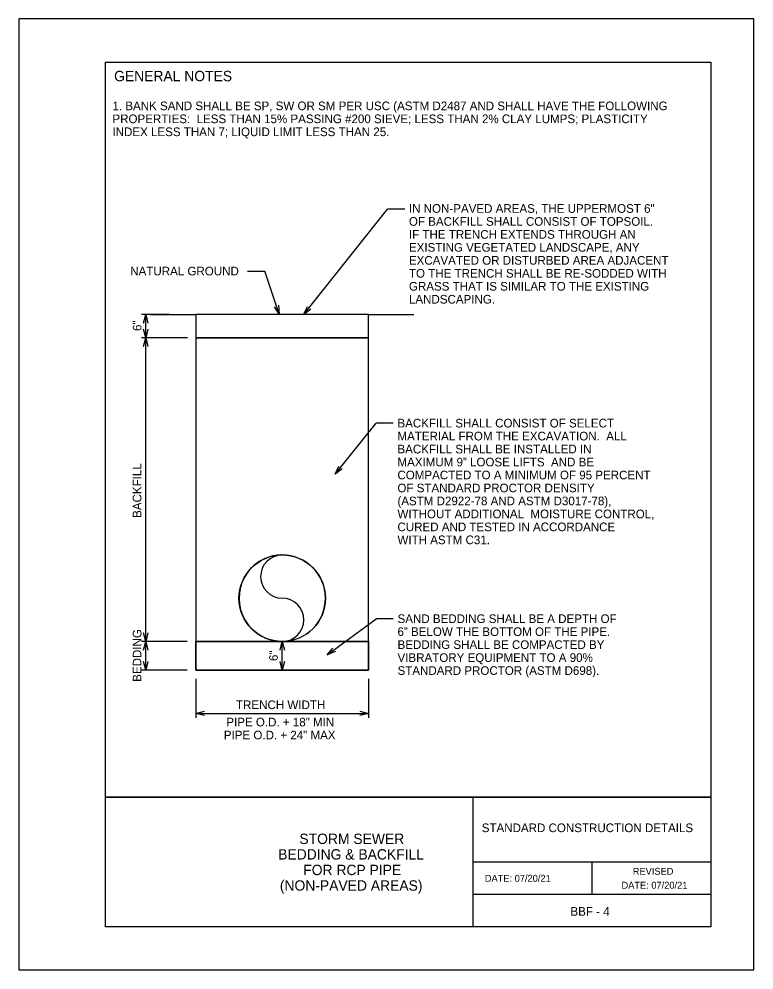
# Model space of a CAD drawing. Extents: x 2082568.1 to 2082576.6, y 13331272.2 to 13331283.2.
import ezdxf

# ---------------------------------------------------------------- set-up
doc = ezdxf.new("R2010")
doc.units = 0
for name, color, linetype in [('Detail', 7, 'Continuous'), ('Detail Label', 7, 'Continuous'), ('Non-Print', 7, 'Continuous'), ('Sheet Title Block', 7, 'Continuous')]:
    doc.layers.add(name, color=color, linetype=linetype)

msp = doc.modelspace()

# ---------------------------------------------------------------- linework, layer by layer
at = {"layer": 'Detail'}
for p, q in [((2082569.608, 13331279.785), (2082570.133, 13331279.785)), ((2082572.129, 13331279.515), (2082572.129, 13331279.785)), ((2082572.129, 13331279.785), (2082572.654, 13331279.785)), ((2082570.133, 13331279.515), (2082572.129, 13331279.515)), ((2082572.129, 13331279.515), (2082570.133, 13331279.515)), ((2082570.133, 13331279.515), (2082570.133, 13331276.002)), ((2082572.129, 13331276.002), (2082572.129, 13331279.515)), ((2082570.133, 13331276.002), (2082571.131, 13331276.002)), ((2082571.138, 13331276.002), (2082571.135, 13331276.002)), ((2082572.129, 13331276.002), (2082571.138, 13331276.002)), ((2082571.138, 13331276.002), (2082572.129, 13331276.002))]:
    msp.add_line(p, q, dxfattribs=at)
for points in [[(2082572.129, 13331279.785), (2082570.133, 13331279.785), (2082570.133, 13331279.515)], [(2082571.131, 13331277.002), (2082571.131, 13331277.002)], [(2082571.131, 13331276.002), (2082570.133, 13331276.002), (2082570.133, 13331275.669), (2082571.131, 13331275.669), (2082572.129, 13331275.669), (2082572.129, 13331276.002)], [(2082571.135, 13331276.002), (2082571.131, 13331276.002), (2082571.131, 13331276.002)], [(2082571.138, 13331276.002), (2082571.138, 13331276.002)]]:
    msp.add_lwpolyline(points, dxfattribs=at)
for points in [[(2082570.133, 13331279.515), (2082572.129, 13331279.515), (2082572.129, 13331279.785), (2082570.133, 13331279.785)], [(2082572.129, 13331279.515), (2082570.133, 13331279.515), (2082570.133, 13331276.002), (2082572.129, 13331276.002)], [(2082570.133, 13331276.002), (2082572.129, 13331276.002), (2082572.129, 13331275.669), (2082570.133, 13331275.669)]]:
    msp.add_lwpolyline(points, close=True, dxfattribs=at)
msp.add_circle((2082571.131, 13331276.502), 0.5, dxfattribs=at)
for start, end in [(90.8944, 269.9989), (270.7692, 89.9988)]:
    msp.add_arc((2082571.131, 13331276.502), 0.5, start, end, dxfattribs=at)
for centre, major_axis, start_param, end_param in [((2082571.132, 13331276.502), (0, 0.5), 0.004231, 3.145824), ((2082571.132, 13331276.752), (0, 0.25), 0.007512, 3.142566), ((2082571.132, 13331276.502), (0, 0.5), 0.004231, 0.019862), ((2082571.132, 13331276.252), (0, 0.25), 3.149104, 6.284113)]:
    msp.add_ellipse(centre, major_axis=major_axis, ratio=0.999953, start_param=start_param, end_param=end_param, dxfattribs=at)
at = {"layer": 'Detail Label'}
for p, q in [((2082571.379, 13331279.781), (2082572.35, 13331281.001)), ((2082572.55, 13331281.001), (2082572.35, 13331281.001)), ((2082570.729, 13331280.286), (2082570.929, 13331280.286)), ((2082571.097, 13331279.787), (2082570.929, 13331280.286)), ((2082569.828, 13331279.785), (2082569.503, 13331279.785)), ((2082569.553, 13331279.515), (2082569.553, 13331279.785)), ((2082569.828, 13331279.515), (2082569.503, 13331279.515)), ((2082569.553, 13331276.002), (2082569.553, 13331279.515)), ((2082570.034, 13331279.515), (2082569.767, 13331279.515)), ((2082571.744, 13331277.937), (2082572.216, 13331278.527)), ((2082572.416, 13331278.527), (2082572.216, 13331278.527)), ((2082571.652, 13331275.847), (2082572.216, 13331276.265)), ((2082572.416, 13331276.265), (2082572.216, 13331276.265)), ((2082570.033, 13331276.002), (2082569.503, 13331276.002)), ((2082569.553, 13331275.669), (2082569.553, 13331276.002)), ((2082571.131, 13331275.669), (2082571.131, 13331276.002)), ((2082570.033, 13331275.669), (2082569.503, 13331275.669)), ((2082570.133, 13331275.569), (2082570.133, 13331275.119)), ((2082572.129, 13331275.569), (2082572.129, 13331275.119)), ((2082570.133, 13331275.169), (2082572.129, 13331275.169))]:
    msp.add_line(p, q, dxfattribs=at)
for points in [[(2082571.089, 13331279.89), (2082571.097, 13331279.787), (2082571.042, 13331279.874)], [(2082571.461, 13331279.844), (2082571.379, 13331279.781), (2082571.422, 13331279.875)], [(2082569.528, 13331279.685), (2082569.553, 13331279.785), (2082569.578, 13331279.685)], [(2082569.578, 13331279.615), (2082569.553, 13331279.515), (2082569.528, 13331279.615)], [(2082569.528, 13331279.415), (2082569.553, 13331279.515), (2082569.578, 13331279.415)], [(2082571.826, 13331278), (2082571.744, 13331277.937), (2082571.787, 13331278.031)], [(2082569.578, 13331276.102), (2082569.553, 13331276.002), (2082569.528, 13331276.102)], [(2082569.528, 13331275.902), (2082569.553, 13331276.002), (2082569.578, 13331275.902)], [(2082571.106, 13331275.902), (2082571.131, 13331276.002), (2082571.156, 13331275.902)], [(2082571.747, 13331275.886), (2082571.652, 13331275.847), (2082571.718, 13331275.926)], [(2082569.578, 13331275.769), (2082569.553, 13331275.669), (2082569.528, 13331275.769)], [(2082571.156, 13331275.769), (2082571.131, 13331275.669), (2082571.106, 13331275.769)], [(2082570.233, 13331275.144), (2082570.133, 13331275.169), (2082570.233, 13331275.194)], [(2082572.029, 13331275.194), (2082572.129, 13331275.169), (2082572.029, 13331275.144)]]:
    msp.add_lwpolyline(points, dxfattribs=at)
at = {"layer": 'Non-Print'}
msp.add_lwpolyline([(2082568.087, 13331272.202), (2082576.587, 13331272.202), (2082576.587, 13331283.202), (2082568.087, 13331283.202)], close=True, dxfattribs=at)
at = {"layer": 'Sheet Title Block'}
for p, q in [((2082573.337, 13331274.202), (2082573.337, 13331272.702)), ((2082573.337, 13331273.452), (2082576.087, 13331273.452)), ((2082574.712, 13331273.452), (2082574.712, 13331273.077)), ((2082573.337, 13331273.077), (2082576.087, 13331273.077))]:
    msp.add_line(p, q, dxfattribs=at)
for points in [[(2082569.087, 13331282.702), (2082576.087, 13331282.702), (2082576.087, 13331274.202), (2082569.087, 13331274.202)], [(2082569.087, 13331274.202), (2082576.087, 13331274.202), (2082576.087, 13331272.702), (2082569.087, 13331272.702)]]:
    msp.add_lwpolyline(points, close=True, dxfattribs=at)

# ---------------------------------------------------------------- texts
at = {"layer": 'Detail Label'}
for s, height, p in [('GENERAL NOTES', 0.12, (2082569.187, 13331282.482)), ('IN NON-PAVED AREAS, THE UPPERMOST 6"', 0.1, (2082572.597, 13331280.96)), ('OF BACKFILL SHALL CONSIST OF TOPSOIL.', 0.1, (2082572.597, 13331280.81)), ('IF THE TRENCH EXTENDS THROUGH AN', 0.1, (2082572.597, 13331280.66)), ('EXISTING VEGETATED LANDSCAPE, ANY', 0.1, (2082572.597, 13331280.51)), ('EXCAVATED OR DISTURBED AREA ADJACENT', 0.1, (2082572.597, 13331280.36)), ('NATURAL GROUND', 0.1, (2082569.374, 13331280.236)), ('TO THE TRENCH SHALL BE RE-SODDED WITH', 0.1, (2082572.597, 13331280.21)), ('GRASS THAT IS SIMILAR TO THE EXISTING', 0.1, (2082572.597, 13331280.06)), ('LANDSCAPING. ', 0.1, (2082572.597, 13331279.91)), ('BACKFILL SHALL CONSIST OF SELECT', 0.1, (2082572.464, 13331278.477)), ('MATERIAL FROM THE EXCAVATION.  ALL', 0.1, (2082572.464, 13331278.327)), ('BACKFILL SHALL BE INSTALLED IN', 0.1, (2082572.464, 13331278.177)), ('MAXIMUM 9” LOOSE LIFTS  AND BE', 0.1, (2082572.464, 13331278.027)), ('COMPACTED TO A MINIMUM OF 95 PERCENT', 0.1, (2082572.464, 13331277.877)), ('OF STANDARD PROCTOR DENSITY', 0.1, (2082572.464, 13331277.727)), ('(ASTM D2922-78 AND ASTM D3017-78),', 0.1, (2082572.464, 13331277.577)), ('WITHOUT ADDITIONAL  MOISTURE CONTROL,', 0.1, (2082572.464, 13331277.427)), ('CURED AND TESTED IN ACCORDANCE', 0.1, (2082572.464, 13331277.277)), ('WITH ASTM C31. ', 0.1, (2082572.464, 13331277.127)), ('SAND BEDDING SHALL BE A DEPTH OF', 0.1, (2082572.465, 13331276.215)), ('6” BELOW THE BOTTOM OF THE PIPE.', 0.1, (2082572.465, 13331276.065)), ('BEDDING SHALL BE COMPACTED BY', 0.1, (2082572.465, 13331275.915)), ('VIBRATORY EQUIPMENT TO A 90%', 0.1, (2082572.465, 13331275.765)), ('STANDARD PROCTOR (ASTM D698).', 0.1, (2082572.465, 13331275.615)), ('TRENCH WIDTH', 0.1, (2082570.597, 13331275.219)), ('PIPE O.D. + 18" MIN', 0.1, (2082570.485, 13331275.019)), ('PIPE O.D. + 24" MAX', 0.1, (2082570.456, 13331274.869))]:
    msp.add_text(s, height=height, dxfattribs=at).set_placement(p)
for s, rotation, p in [('1. BANK SAND SHALL BE SP, SW OR SM PER USC (ASTM D2487 AND SHALL HAVE THE FOLLOWING ', 359.9997, (2082569.168, 13331282.147)), ('PROPERTIES:  LESS THAN 15% PASSING #200 SIEVE; LESS THAN 2% CLAY LUMPS; PLASTICITY ', 359.9997, (2082569.168, 13331281.997)), ('INDEX LESS THAN 7; LIQUID LIMIT LESS THAN 25.', 359.9997, (2082569.168, 13331281.847)), ('6"', 90, (2082569.503, 13331279.593)), ('BACKFILL', 90.0062, (2082569.503, 13331277.431)), ('BEDDING', 90, (2082569.503, 13331275.535)), ('6"', 90, (2082571.081, 13331275.775))]:
    msp.add_text(s, height=0.1, rotation=rotation, dxfattribs=at).set_placement(p)
at = {"layer": 'Sheet Title Block'}
for s, height, p in [('STANDARD CONSTRUCTION DETAILS', 0.1, (2082573.439, 13331273.796)), ('STORM SEWER', 0.12, (2082571.33, 13331273.659)), ('BEDDING & BACKFILL', 0.12, (2082571.085, 13331273.479)), ('FOR RCP PIPE', 0.12, (2082571.375, 13331273.299)), ('REVISED', 0.08, (2082575.186, 13331273.303)), ('(NON-PAVED AREAS)', 0.12, (2082571.104, 13331273.119)), ('DATE: 07/20/21', 0.08, (2082573.475, 13331273.222)), (' DATE: 07/20/21', 0.08, (2082575.026, 13331273.142)), ('BBF - 4', 0.1, (2082574.465, 13331272.829))]:
    msp.add_text(s, height=height, dxfattribs=at).set_placement(p)

doc.saveas('drawing.dxf')
